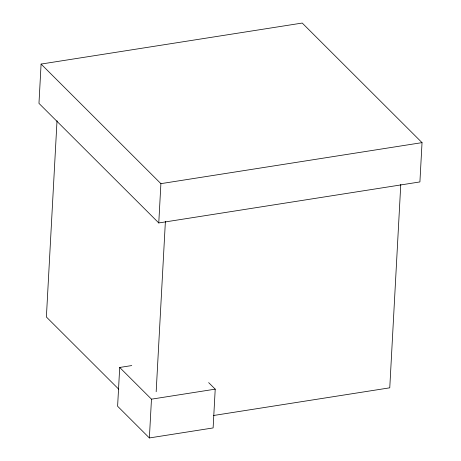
<?xml version="1.0" encoding="UTF-8"?>
<svg xmlns="http://www.w3.org/2000/svg" width="461" height="461" viewBox="0 0 461 461"><rect width="100%" height="100%" fill="white"/><g stroke="black" fill="none" stroke-linecap="round" stroke-linejoin="round"><path stroke-width="0.69" d="M41.092 64.067L38.966 103.368L158.768 222.951L419.908 181.934L422.034 142.633L302.232 23.05L41.092 64.067L160.901 183.651L158.768 222.951M57.02 120.765L46.388 317.001L118.725 389.199M131.748 365.567L119.704 367.457L117.607 406.245L149.37 437.95L213.115 427.935L215.218 389.153L208.66 382.613M149.37 437.95L151.473 399.168L119.704 367.457M156.17 391.729L165.395 221.366M400.776 184.394L389.764 387.822L213.403 415.522M160.901 183.651L422.034 142.633M151.473 399.168L215.218 389.153"/></g></svg>
